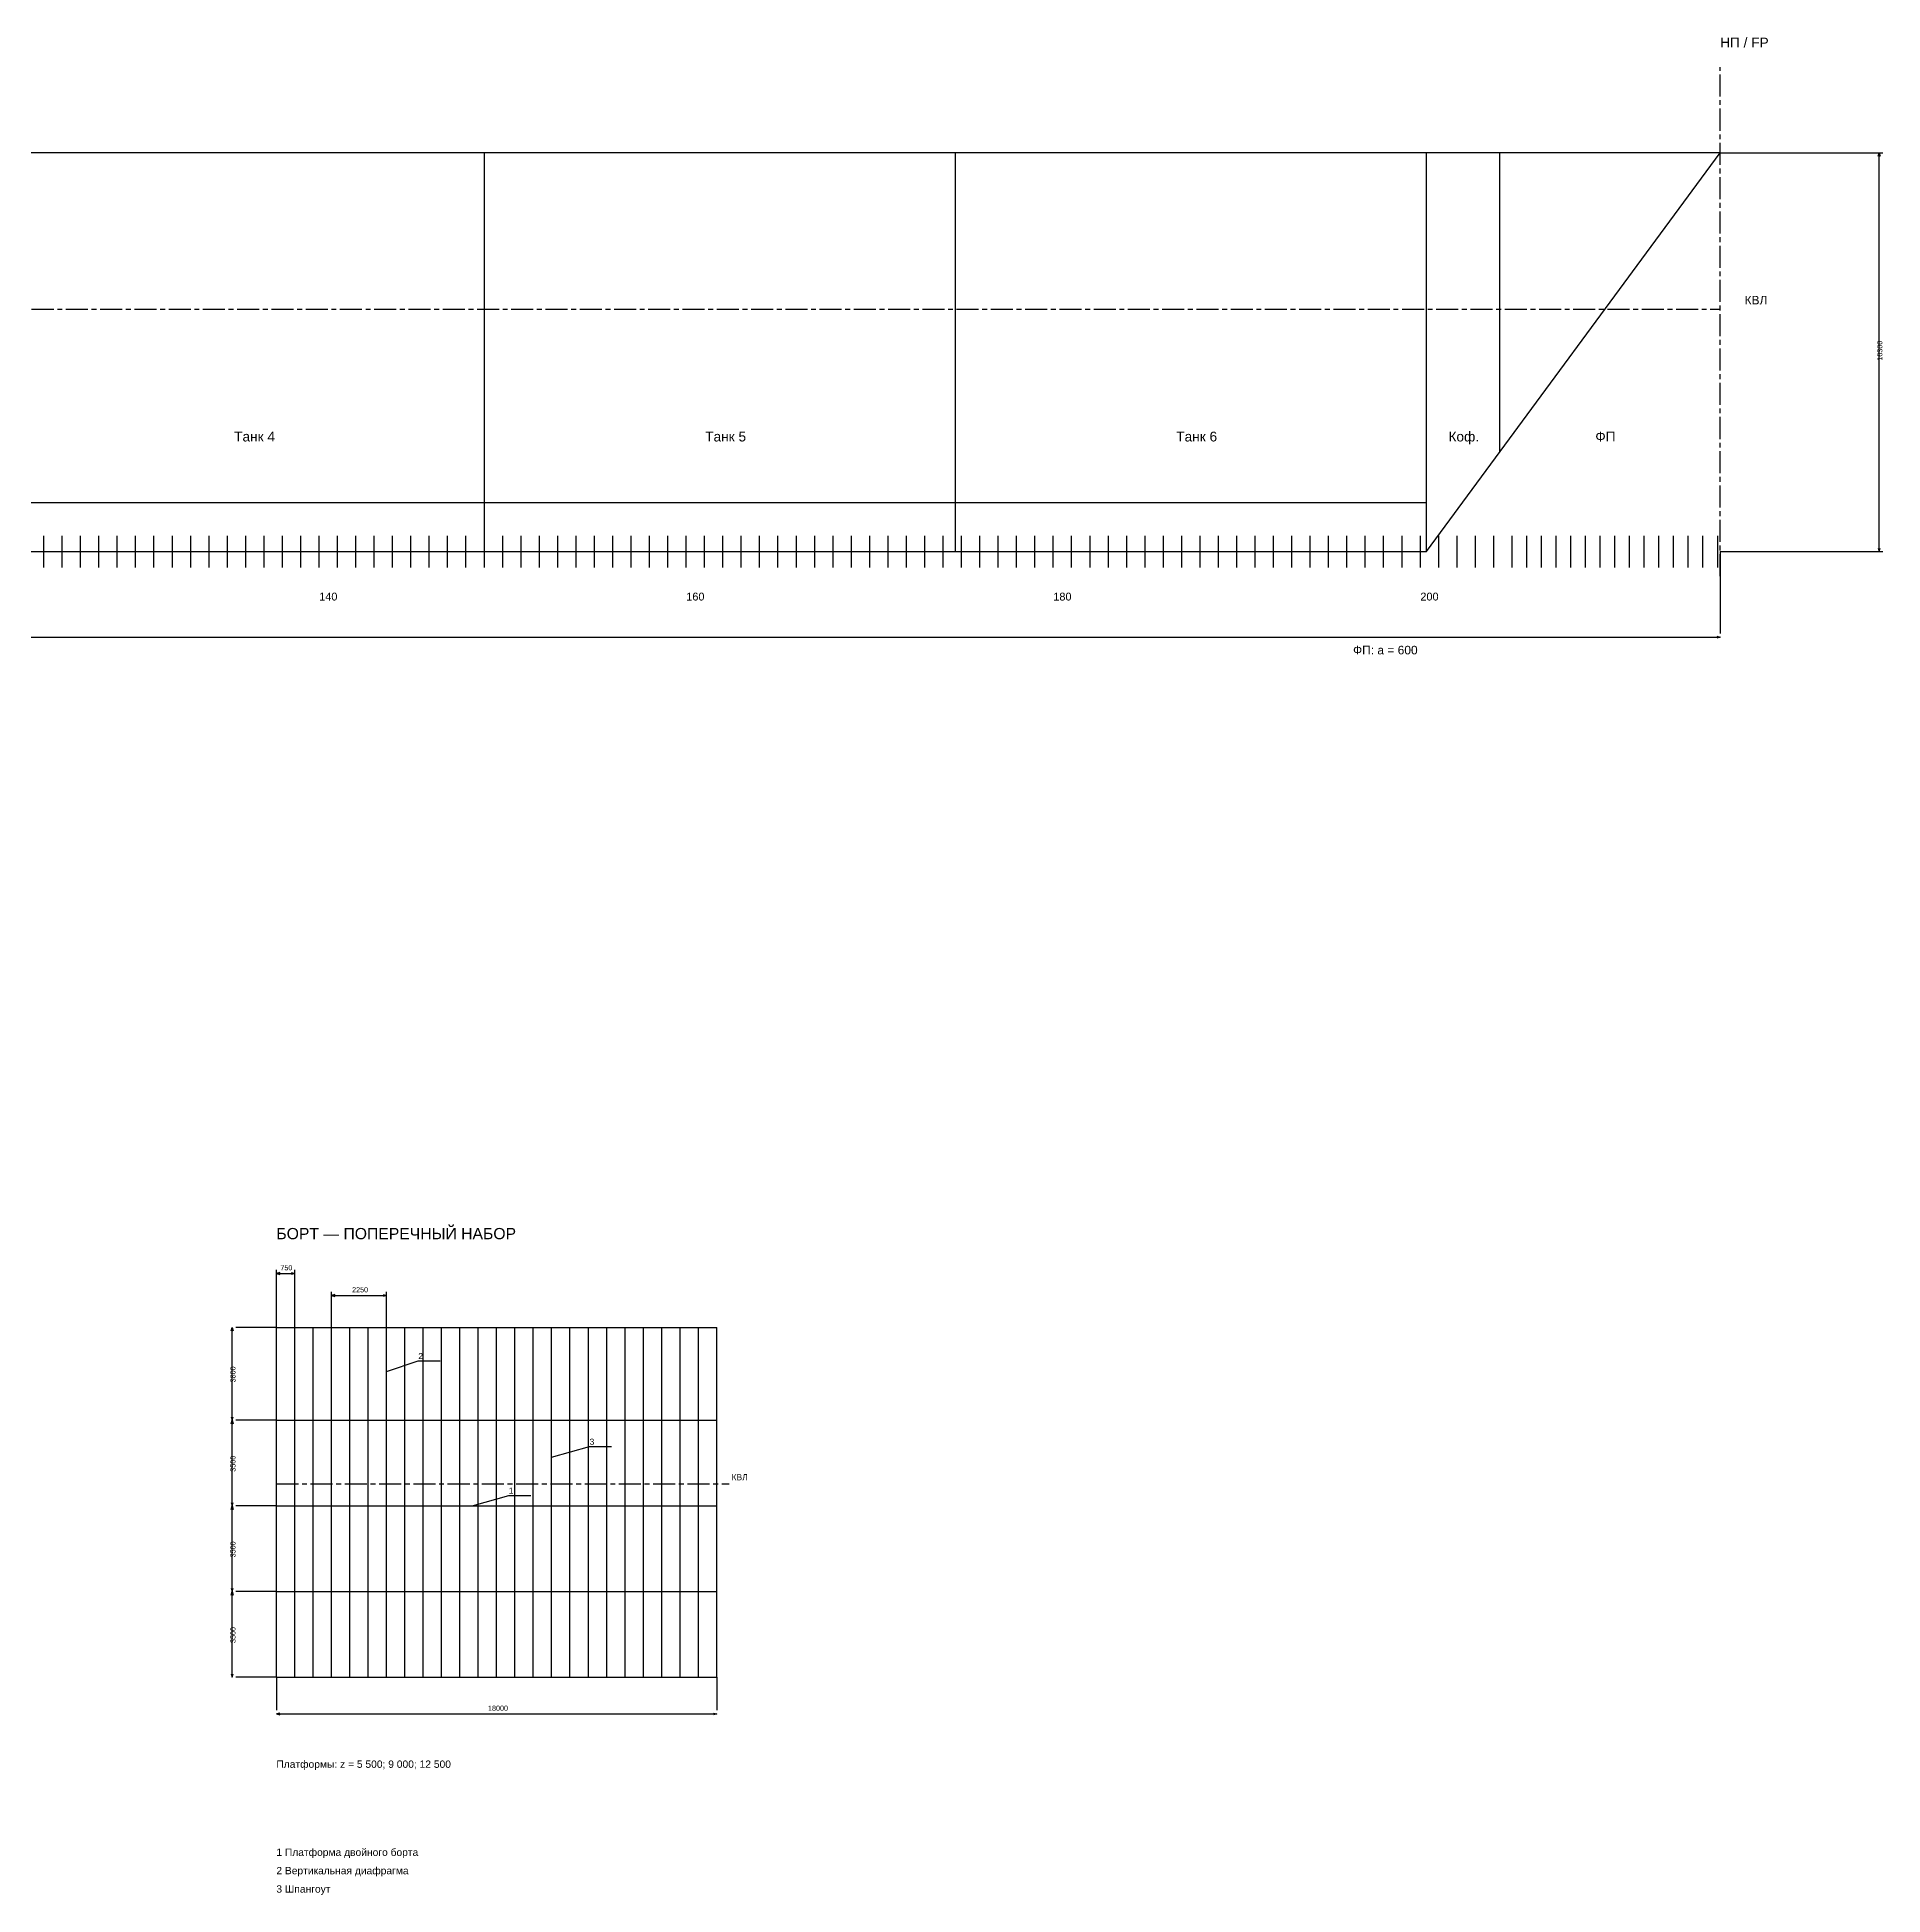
# Model space of a CAD drawing. Header units: millimetres. Extents: x -5500 to 166650, y -17240 to 192034.
# Drawn here: x 91225 to 166650, y 94110 to 170021 of the extents above; entities that cross this region are included whole.
import ezdxf

# ---------------------------------------------------------------- set-up
doc = ezdxf.new("R2010")
doc.units = ezdxf.units.MM
doc.linetypes.add('AXIS22', pattern=[1400, 900, -150, 200, -150])
for name, color, linetype in [('ARR_LONG_CENTER', 30, 'AXIS22'), ('ARR_LONG_DIM', 2, 'Continuous'), ('ARR_LONG_HULL', 4, 'Continuous'), ('ARR_LONG_MEMBER', 4, 'Continuous'), ('ARR_LONG_TEXT', 7, 'Continuous'), ('ARR_SIDE_CENTER', 30, 'AXIS22'), ('ARR_SIDE_DIM', 2, 'Continuous'), ('ARR_SIDE_HULL', 4, 'Continuous'), ('ARR_SIDE_MEMBER', 4, 'Continuous'), ('ARR_SIDE_SEAM', 7, 'Continuous'), ('ARR_SIDE_TEXT', 7, 'Continuous')]:
    doc.layers.add(name, color=color, linetype=linetype)
doc.styles.add('RU', font='arial.ttf')

msp = doc.modelspace()

# ---------------------------------------------------------------- linework, layer by layer
at = {"layer": 'ARR_LONG_CENTER'}
for p, q in [((160000, 148000), (160000, 168800)), ((0, 158900), (160000, 158900))]:
    msp.add_line(p, q, dxfattribs=at)
at = {"layer": 'ARR_LONG_DIM'}
for p, q in [((160000, 165300), (166650, 165300)), ((166500, 149000), (166500, 165300)), ((160000, 149000), (160000, 145650)), ((160000, 149000), (166650, 149000)), ((0, 145500), (160000, 145500))]:
    msp.add_line(p, q, dxfattribs=at)
for points in [[(166460, 165160), (166500, 165300), (166540, 165160)], [(166460, 149140), (166500, 149000), (166540, 149140)], [(159860, 145540), (160000, 145500), (159860, 145460)]]:
    msp.add_lwpolyline(points, dxfattribs=at)
at = {"layer": 'ARR_LONG_HULL'}
for p, q in [((109500, 149000), (109500, 165300)), ((128750, 149000), (128750, 165300)), ((148000, 149000), (148000, 165300)), ((151000, 153075), (151000, 165300)), ((9000, 151000), (148000, 151000))]:
    msp.add_line(p, q, dxfattribs=at)
msp.add_lwpolyline([(0, 162800), (9000, 149000), (148000, 149000), (160000, 165300), (0, 165300), (0, 162800)], dxfattribs=at)
at = {"layer": 'ARR_LONG_MEMBER'}
for p, q in [((91500, 148350), (91500, 149650)), ((92250, 148350), (92250, 149650)), ((93000, 148350), (93000, 149650)), ((93750, 148350), (93750, 149650)), ((94500, 148350), (94500, 149650)), ((95250, 148350), (95250, 149650)), ((96000, 148350), (96000, 149650)), ((96750, 148350), (96750, 149650)), ((97500, 148350), (97500, 149650)), ((98250, 148350), (98250, 149650)), ((99000, 148350), (99000, 149650)), ((99750, 148350), (99750, 149650)), ((100500, 148350), (100500, 149650)), ((101250, 148350), (101250, 149650)), ((102000, 148350), (102000, 149650)), ((102750, 148350), (102750, 149650)), ((103500, 148350), (103500, 149650)), ((104250, 148350), (104250, 149650)), ((105000, 148350), (105000, 149650)), ((105750, 148350), (105750, 149650)), ((106500, 148350), (106500, 149650)), ((107250, 148350), (107250, 149650)), ((108000, 148350), (108000, 149650)), ((108750, 148350), (108750, 149650)), ((109500, 148350), (109500, 149650)), ((110250, 148350), (110250, 149650)), ((111000, 148350), (111000, 149650)), ((111750, 148350), (111750, 149650)), ((112500, 148350), (112500, 149650)), ((113250, 148350), (113250, 149650)), ((114000, 148350), (114000, 149650)), ((114750, 148350), (114750, 149650)), ((115500, 148350), (115500, 149650)), ((116250, 148350), (116250, 149650)), ((117000, 148350), (117000, 149650)), ((117750, 148350), (117750, 149650)), ((118500, 148350), (118500, 149650)), ((119250, 148350), (119250, 149650)), ((120000, 148350), (120000, 149650)), ((120750, 148350), (120750, 149650)), ((121500, 148350), (121500, 149650)), ((122250, 148350), (122250, 149650)), ((123000, 148350), (123000, 149650)), ((123750, 148350), (123750, 149650)), ((124500, 148350), (124500, 149650)), ((125250, 148350), (125250, 149650)), ((126000, 148350), (126000, 149650)), ((126750, 148350), (126750, 149650)), ((127500, 148350), (127500, 149650)), ((128250, 148350), (128250, 149650)), ((129000, 148350), (129000, 149650)), ((129750, 148350), (129750, 149650)), ((130500, 148350), (130500, 149650)), ((131250, 148350), (131250, 149650)), ((132000, 148350), (132000, 149650)), ((132750, 148350), (132750, 149650)), ((133500, 148350), (133500, 149650)), ((134250, 148350), (134250, 149650)), ((135000, 148350), (135000, 149650)), ((135750, 148350), (135750, 149650)), ((136500, 148350), (136500, 149650)), ((137250, 148350), (137250, 149650)), ((138000, 148350), (138000, 149650)), ((138750, 148350), (138750, 149650)), ((139500, 148350), (139500, 149650)), ((140250, 148350), (140250, 149650)), ((141000, 148350), (141000, 149650)), ((141750, 148350), (141750, 149650)), ((142500, 148350), (142500, 149650)), ((143250, 148350), (143250, 149650)), ((144000, 148350), (144000, 149650)), ((144750, 148350), (144750, 149650)), ((145500, 148350), (145500, 149650)), ((146250, 148350), (146250, 149650)), ((147000, 148350), (147000, 149650)), ((147750, 148350), (147750, 149650)), ((148500, 148350), (148500, 149650)), ((149250, 148350), (149250, 149650)), ((150000, 148350), (150000, 149650)), ((150750, 148350), (150750, 149650)), ((151500, 148350), (151500, 149650)), ((152100, 148350), (152100, 149650)), ((152700, 148350), (152700, 149650)), ((153300, 148350), (153300, 149650)), ((153900, 148350), (153900, 149650)), ((154500, 148350), (154500, 149650)), ((155100, 148350), (155100, 149650)), ((155700, 148350), (155700, 149650)), ((156300, 148350), (156300, 149650)), ((156900, 148350), (156900, 149650)), ((157500, 148350), (157500, 149650)), ((158100, 148350), (158100, 149650)), ((158700, 148350), (158700, 149650)), ((159300, 148350), (159300, 149650)), ((159900, 148350), (159900, 149650))]:
    msp.add_line(p, q, dxfattribs=at)
at = {"layer": 'ARR_SIDE_CENTER'}
msp.add_line((101000, 110900), (119500, 110900), dxfattribs=at)
at = {"layer": 'ARR_SIDE_DIM'}
for p, q in [((101000, 117300), (101000, 119650)), ((101000, 119500), (101750, 119500)), ((101750, 117300), (101750, 119650)), ((103250, 117300), (103250, 118750)), ((103250, 118600), (105500, 118600)), ((105500, 117300), (105500, 118750)), ((99200, 113500), (99200, 117300)), ((101000, 117300), (99350, 117300)), ((99200, 110000), (99200, 113500)), ((101000, 113500), (99350, 113500)), ((101000, 113500), (99350, 113500)), ((99200, 106500), (99200, 110000)), ((101000, 110000), (99350, 110000)), ((101000, 110000), (99350, 110000)), ((99200, 103000), (99200, 106500)), ((101000, 106500), (99350, 106500)), ((101000, 106500), (99350, 106500)), ((101000, 103000), (99350, 103000)), ((101000, 103000), (101000, 101650)), ((119000, 103000), (119000, 101650)), ((101000, 101500), (119000, 101500))]:
    msp.add_line(p, q, dxfattribs=at)
for points in [[(101140, 119540), (101000, 119500), (101140, 119460)], [(101610, 119540), (101750, 119500), (101610, 119460)], [(103390, 118640), (103250, 118600), (103390, 118560)], [(105360, 118640), (105500, 118600), (105360, 118560)], [(99160, 117160), (99200, 117300), (99240, 117160)], [(99160, 113640), (99200, 113500), (99240, 113640)], [(99160, 113360), (99200, 113500), (99240, 113360)], [(99160, 110140), (99200, 110000), (99240, 110140)], [(99160, 109860), (99200, 110000), (99240, 109860)], [(99160, 106640), (99200, 106500), (99240, 106640)], [(99160, 106360), (99200, 106500), (99240, 106360)], [(99160, 103140), (99200, 103000), (99240, 103140)], [(101140, 101540), (101000, 101500), (101140, 101460)], [(118860, 101540), (119000, 101500), (118860, 101460)]]:
    msp.add_lwpolyline(points, dxfattribs=at)
at = {"layer": 'ARR_SIDE_HULL'}
for p, q in [((101000, 117300), (119000, 117300)), ((101000, 103000), (101000, 117300)), ((103250, 103000), (103250, 117300)), ((105500, 103000), (105500, 117300)), ((107750, 103000), (107750, 117300)), ((110000, 103000), (110000, 117300)), ((112250, 103000), (112250, 117300)), ((114500, 103000), (114500, 117300)), ((116750, 103000), (116750, 117300)), ((119000, 103000), (119000, 117300)), ((101000, 113500), (119000, 113500)), ((101000, 110000), (119000, 110000)), ((101000, 106500), (119000, 106500)), ((101000, 103000), (119000, 103000))]:
    msp.add_line(p, q, dxfattribs=at)
at = {"layer": 'ARR_SIDE_MEMBER'}
for p, q in [((101750, 103000), (101750, 117300)), ((102500, 103000), (102500, 117300)), ((104000, 103000), (104000, 117300)), ((104750, 103000), (104750, 117300)), ((106250, 103000), (106250, 117300)), ((107000, 103000), (107000, 117300)), ((108500, 103000), (108500, 117300)), ((109250, 103000), (109250, 117300)), ((110750, 103000), (110750, 117300)), ((111500, 103000), (111500, 117300)), ((113000, 103000), (113000, 117300)), ((113750, 103000), (113750, 117300)), ((115250, 103000), (115250, 117300)), ((116000, 103000), (116000, 117300)), ((117500, 103000), (117500, 117300)), ((118250, 103000), (118250, 117300))]:
    msp.add_line(p, q, dxfattribs=at)
at = {"layer": 'ARR_SIDE_SEAM'}
for points in [[(105500, 115500), (106800, 115930), (107700, 115930)], [(112250, 112000), (113800, 112430), (114700, 112430)], [(109000, 110000), (110500, 110430), (111400, 110430)]]:
    msp.add_lwpolyline(points, dxfattribs=at)

# ---------------------------------------------------------------- texts
at = {"layer": 'ARR_LONG_DIM', "style": 'RU'}
msp.add_text('16300', height=210, rotation=90, dxfattribs=at).set_placement((166630, 156800))
at = {"layer": 'ARR_LONG_TEXT', "style": 'RU'}
for s, height, p in [('НП / FP', 400, (160000, 169600)), ('КВЛ', 350, (161000, 159100)), ('Танк 4', 400, (99275, 153500)), ('Танк 5', 400, (118525, 153500)), ('Танк 6', 400, (137775, 153500)), ('Коф.', 400, (148900, 153500)), ('ФП', 400, (154900, 153500)), ('140', 320, (102750, 147000)), ('160', 320, (117750, 147000)), ('180', 320, (132750, 147000)), ('200', 320, (147750, 147000)), ('ФП: a = 600', 350, (145000, 144800))]:
    msp.add_text(s, height=height, dxfattribs=at).set_placement(p)
at = {"layer": 'ARR_SIDE_DIM', "style": 'RU'}
for s, p in [('750', (101165, 119630)), ('2250', (104095, 118730)), ('18000', (109650, 101630))]:
    msp.add_text(s, height=210, dxfattribs=at).set_placement(p)
for s, p in [('3800', (99330, 115050)), ('3500', (99330, 111400)), ('3500', (99330, 107900)), ('3500', (99330, 104400))]:
    msp.add_text(s, height=210, rotation=90, dxfattribs=at).set_placement(p)
at = {"layer": 'ARR_SIDE_TEXT', "style": 'RU'}
for s, height, p in [('БОРТ — ПОПЕРЕЧНЫЙ НАБОР', 460, (101000, 120900)), ('2', 250, (106800, 116000)), ('3', 250, (113800, 112500)), ('КВЛ', 250, (119600, 111050)), ('1', 250, (110500, 110500)), ('Платформы: z = 5 500; 9 000; 12 500', 300, (101000, 99300)), ('1 Платформа двойного борта', 300, (101000, 95700)), ('2 Вертикальная диафрагма', 300, (101000, 94950)), ('3 Шпангоут', 300, (101000, 94200))]:
    msp.add_text(s, height=height, dxfattribs=at).set_placement(p)

doc.saveas('drawing.dxf')
